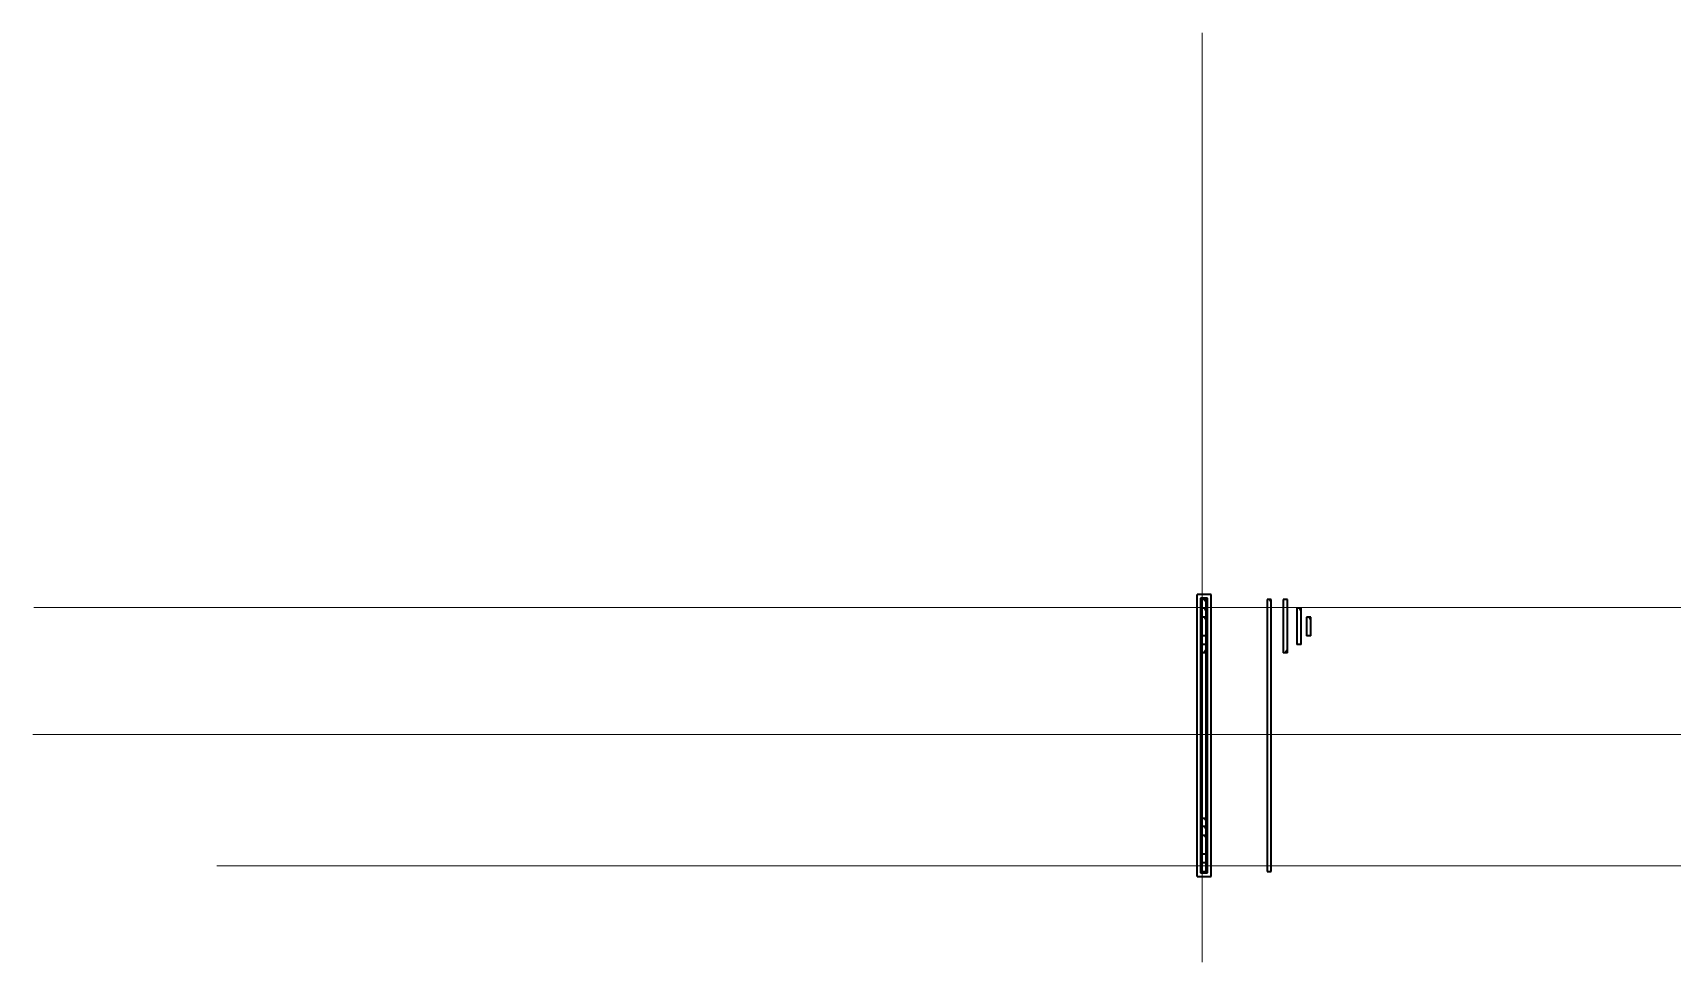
# Model space of a CAD drawing. Header units: millimetres. Extents: x 1130 to 2176, y -195 to 376.
# Drawn here: x 1806.91 to 1853.41, y -74.38 to -48.04 of the extents above; entities that cross this region are included whole.
import ezdxf

# ---------------------------------------------------------------- set-up
doc = ezdxf.new("R2010")
doc.units = ezdxf.units.MM
doc.linetypes.add('CENTER2', pattern=[28.575, 19.05, -3.175, 3.175, -3.175])
for name, color, linetype, lineweight in [('EDIS-EJES COLUMNAS', 9, 'CENTER2', 15), ('EDIS-PEDESTALES', 4, 'Continuous', 13), ('EDIS-PL-DIMENSION', 8, 'Continuous', 13), ('EDIS-REFUERZOS DETALLES', 7, 'Continuous', 40)]:
    doc.layers.add(name, color=color, linetype=linetype, lineweight=lineweight)
doc.layers.add('EDIS-MURO PERIMETRAL', color=3, linetype='Continuous')

# ---------------------------------------------------------------- blocks, each defined once
blk = doc.blocks.new('*U2137')
at = {"layer": 'EDIS-REFUERZOS DETALLES', "linetype": 'ByBlock', "const_width": 0.018}
blk.add_lwpolyline([(0, -0.007, -1), (0, 0.007, -1)], format="xyb", close=True, dxfattribs=at)
blk = doc.blocks.new('*U2138')
at = {"layer": 'EDIS-PL-DIMENSION', "color": 0, "linetype": 'ByBlock', "lineweight": -2, "transparency": 16777216, "rotation": 270}
for p in [(1840.085, -64.11), (1840.085, -64.36), (1840.085, -64.61), (1840.085, -64.86), (1840.085, -65.11), (1840.085, -65.36)]:
    blk.add_blockref('*U2137', p, dxfattribs=at)
blk = doc.blocks.new('*U2139')
at = {"layer": 'EDIS-REFUERZOS DETALLES', "linetype": 'ByBlock', "const_width": 0.018}
blk.add_lwpolyline([(0, -0.007, -1), (0, 0.007, -1)], format="xyb", close=True, dxfattribs=at)
blk = doc.blocks.new('*U2140')
at = {"layer": 'EDIS-PL-DIMENSION', "color": 0, "linetype": 'ByBlock', "lineweight": -2, "transparency": 16777216, "rotation": 270}
for p in [(1840.085, -64.11), (1840.085, -64.36), (1840.085, -64.61), (1840.085, -64.86), (1840.085, -65.11), (1840.085, -65.36)]:
    blk.add_blockref('*U2139', p, dxfattribs=at)
blk = doc.blocks.new('*U2141')
at = {"layer": 'EDIS-REFUERZOS DETALLES', "linetype": 'ByBlock', "const_width": 0.018}
blk.add_lwpolyline([(0, -0.007, -1), (0, 0.007, -1)], format="xyb", close=True, dxfattribs=at)
blk = doc.blocks.new('*U2142')
at = {"layer": 'EDIS-PL-DIMENSION', "color": 0, "linetype": 'ByBlock', "lineweight": -2, "transparency": 16777216, "rotation": 270}
for p in [(1840.085, -64.11), (1840.085, -64.36), (1840.085, -64.61), (1840.085, -64.86), (1840.085, -65.11), (1840.085, -65.36)]:
    blk.add_blockref('*U2141', p, dxfattribs=at)

msp = doc.modelspace()

# ---------------------------------------------------------------- linework, layer by layer
at = {"layer": 'EDIS-EJES COLUMNAS', "linetype": 'ByBlock'}
for p, q in [((1840.082, -74.378), (1840.082, -48.037)), ((1806.939, -64.326), (1879.247, -64.326)), ((1806.911, -67.926), (1879.247, -67.926)), ((1812.132, -71.65), (1884.188, -71.65))]:
    msp.add_line(p, q, dxfattribs=at)
at = {"layer": 'EDIS-MURO PERIMETRAL', "lineweight": 35}
for p, q in [((1840.232, -64.057), (1840.032, -64.057)), ((1840.032, -64.057), (1840.032, -71.845)), ((1840.232, -71.845), (1840.232, -64.057)), ((1840.032, -71.845), (1840.232, -71.845))]:
    msp.add_line(p, q, dxfattribs=at)
at = {"layer": 'EDIS-PEDESTALES', "lineweight": 35}
for p, q in [((1839.932, -71.945), (1839.932, -63.957)), ((1840.332, -63.957), (1839.932, -63.957)), ((1840.332, -71.945), (1840.332, -63.957)), ((1839.932, -71.945), (1840.332, -71.945))]:
    msp.add_line(p, q, dxfattribs=at)
at = {"layer": 'EDIS-REFUERZOS DETALLES', "lineweight": 35}
for p, q in [((1840.192, -64.097), (1840.072, -64.097)), ((1840.072, -64.097), (1840.072, -71.805)), ((1840.177, -64.097), (1840.133, -64.135)), ((1840.192, -64.12), (1840.148, -64.158)), ((1840.192, -71.805), (1840.192, -64.097)), ((1842.039, -64.097), (1841.919, -64.097)), ((1841.919, -64.097), (1841.919, -71.805)), ((1842.024, -64.097), (1841.981, -64.135)), ((1842.039, -64.12), (1841.996, -64.158)), ((1842.039, -71.805), (1842.039, -64.097)), ((1842.497, -64.097), (1842.377, -64.097)), ((1842.377, -64.097), (1842.377, -65.607)), ((1842.497, -65.607), (1842.497, -64.097)), ((1840.192, -64.346), (1840.072, -64.346)), ((1840.192, -64.599), (1840.072, -64.599)), ((1840.177, -64.346), (1840.133, -64.384)), ((1840.177, -64.599), (1840.133, -64.638)), ((1840.192, -64.369), (1840.148, -64.407)), ((1840.192, -64.622), (1840.148, -64.661)), ((1842.764, -64.346), (1842.764, -65.376)), ((1842.884, -64.346), (1842.764, -64.346)), ((1842.869, -64.346), (1842.826, -64.384)), ((1842.884, -64.369), (1842.841, -64.407)), ((1842.884, -65.376), (1842.884, -64.346)), ((1843.04, -64.599), (1843.04, -65.131)), ((1843.16, -64.599), (1843.04, -64.599)), ((1843.145, -64.599), (1843.101, -64.638)), ((1843.16, -64.622), (1843.117, -64.661)), ((1843.16, -65.131), (1843.16, -64.599)), ((1840.192, -65.131), (1840.072, -65.131)), ((1840.192, -65.376), (1840.072, -65.376)), ((1840.191, -65.584), (1840.148, -65.546)), ((1842.497, -65.584), (1842.453, -65.545)), ((1842.884, -65.376), (1842.764, -65.376)), ((1843.16, -65.131), (1843.04, -65.131)), ((1840.192, -65.607), (1840.072, -65.607)), ((1840.176, -65.608), (1840.133, -65.569)), ((1842.497, -65.607), (1842.377, -65.607)), ((1842.481, -65.607), (1842.438, -65.568)), ((1840.072, -70.295), (1840.192, -70.295)), ((1840.072, -70.525), (1840.192, -70.525)), ((1840.177, -70.295), (1840.133, -70.333)), ((1840.177, -70.525), (1840.133, -70.564)), ((1840.192, -70.318), (1840.148, -70.356)), ((1840.192, -70.549), (1840.148, -70.587)), ((1840.072, -70.778), (1840.192, -70.778)), ((1840.175, -70.778), (1840.132, -70.816)), ((1840.192, -70.799), (1840.147, -70.839)), ((1840.072, -71.305), (1840.192, -71.305)), ((1840.072, -71.556), (1840.192, -71.556)), ((1840.072, -71.805), (1840.192, -71.805)), ((1841.919, -71.805), (1842.039, -71.805))]:
    msp.add_line(p, q, dxfattribs=at)
at = {"layer": 'EDIS-REFUERZOS DETALLES', "linetype": 'ByBlock', "const_width": 0.018}
for points in [[(1840.092, -65.593, -1), (1840.078, -65.592)], [(1840.185, -65.593, -1), (1840.172, -65.592)], [(1840.092, -70.31, -1), (1840.078, -70.31)], [(1840.185, -70.31, -1), (1840.172, -70.31)], [(1840.185, -70.541, -1), (1840.172, -70.541)], [(1840.185, -70.793, -1), (1840.172, -70.792)], [(1840.185, -71.041, -1), (1840.172, -71.041)], [(1840.185, -71.291, -1), (1840.172, -71.291)], [(1840.185, -71.541, -1), (1840.172, -71.541)], [(1840.185, -71.791, -1), (1840.172, -71.791)]]:
    msp.add_lwpolyline(points, format="xyb", dxfattribs=at)

# ---------------------------------------------------------------- block references
at = {"layer": 'EDIS-PL-DIMENSION'}
for name, p in [('*U2138', (0, 0)), ('*U2140', (0.093, -0.003)), ('*U2142', (0, -6.428))]:
    msp.add_blockref(name, p, dxfattribs=at)

doc.saveas('drawing.dxf')
